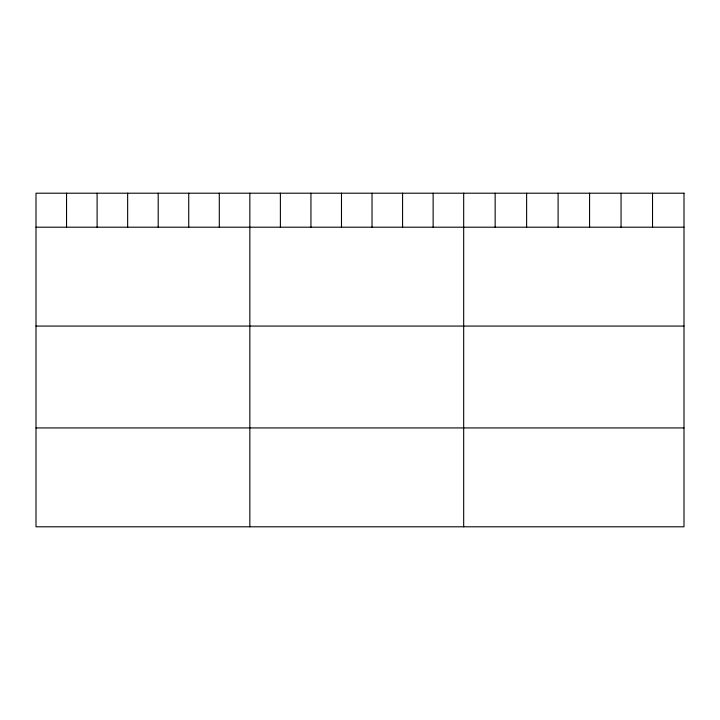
<?xml version="1.0" encoding="UTF-8"?>
<svg xmlns="http://www.w3.org/2000/svg" width="720" height="720" viewBox="0 0 720 720"><rect width="100%" height="100%" fill="white"/><g stroke="black" fill="none" stroke-linecap="round" stroke-linejoin="round"><path stroke-width="1.08" d="M36 227.196L684 227.196M36 326.07L684 326.07M36 427.932L684 427.932M652.527 193.203L652.527 227.196M621.054 193.203L621.054 227.196M589.581 193.203L589.581 227.196M558.099 193.203L558.099 227.196M526.626 193.203L526.626 227.196M495.153 193.203L495.153 227.196M463.68 193.203L463.68 526.797M433.134 193.203L433.134 227.196M402.579 193.203L402.579 227.196M372.033 193.203L372.033 227.196M341.487 193.203L341.487 227.196M310.941 193.203L310.941 227.196M280.386 193.203L280.386 227.196M249.84 193.203L249.84 526.797M219.294 193.203L219.294 227.196M188.739 193.203L188.739 227.196M158.193 193.203L158.193 227.196M127.647 193.203L127.647 227.196M97.101 193.203L97.101 227.196M66.546 193.203L66.546 227.196M684 193.203L36 193.203L36 526.797L684 526.797L684 193.203"/></g></svg>
